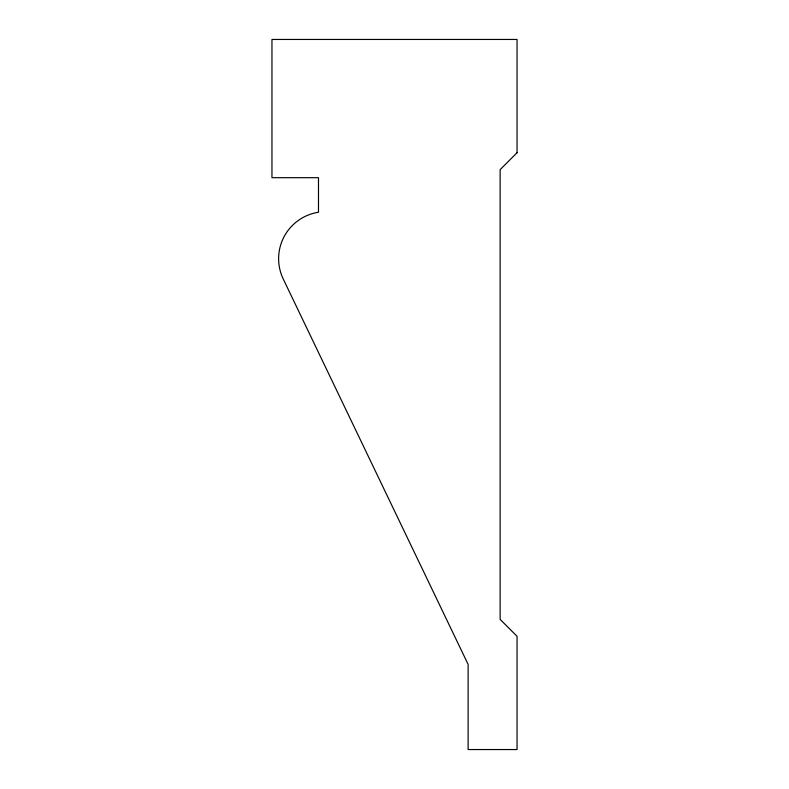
<?xml version="1.0" encoding="UTF-8"?>
<svg xmlns="http://www.w3.org/2000/svg" width="789" height="789" viewBox="0 0 789 789"><rect width="100%" height="100%" fill="white"/><g stroke="black" fill="none" stroke-linecap="round" stroke-linejoin="round"><path stroke-width="1.18" d="M517.042 152.721L500.137 169.625L500.137 619.375L517.042 636.279L517.042 749.55L468.124 749.55L468.124 664.417L283.448 279.434A46.975 46.975 0 0 1 318.49 212.251L318.49 177.693L271.958 177.693L271.958 39.45L517.042 39.45L517.042 152.721"/></g></svg>
